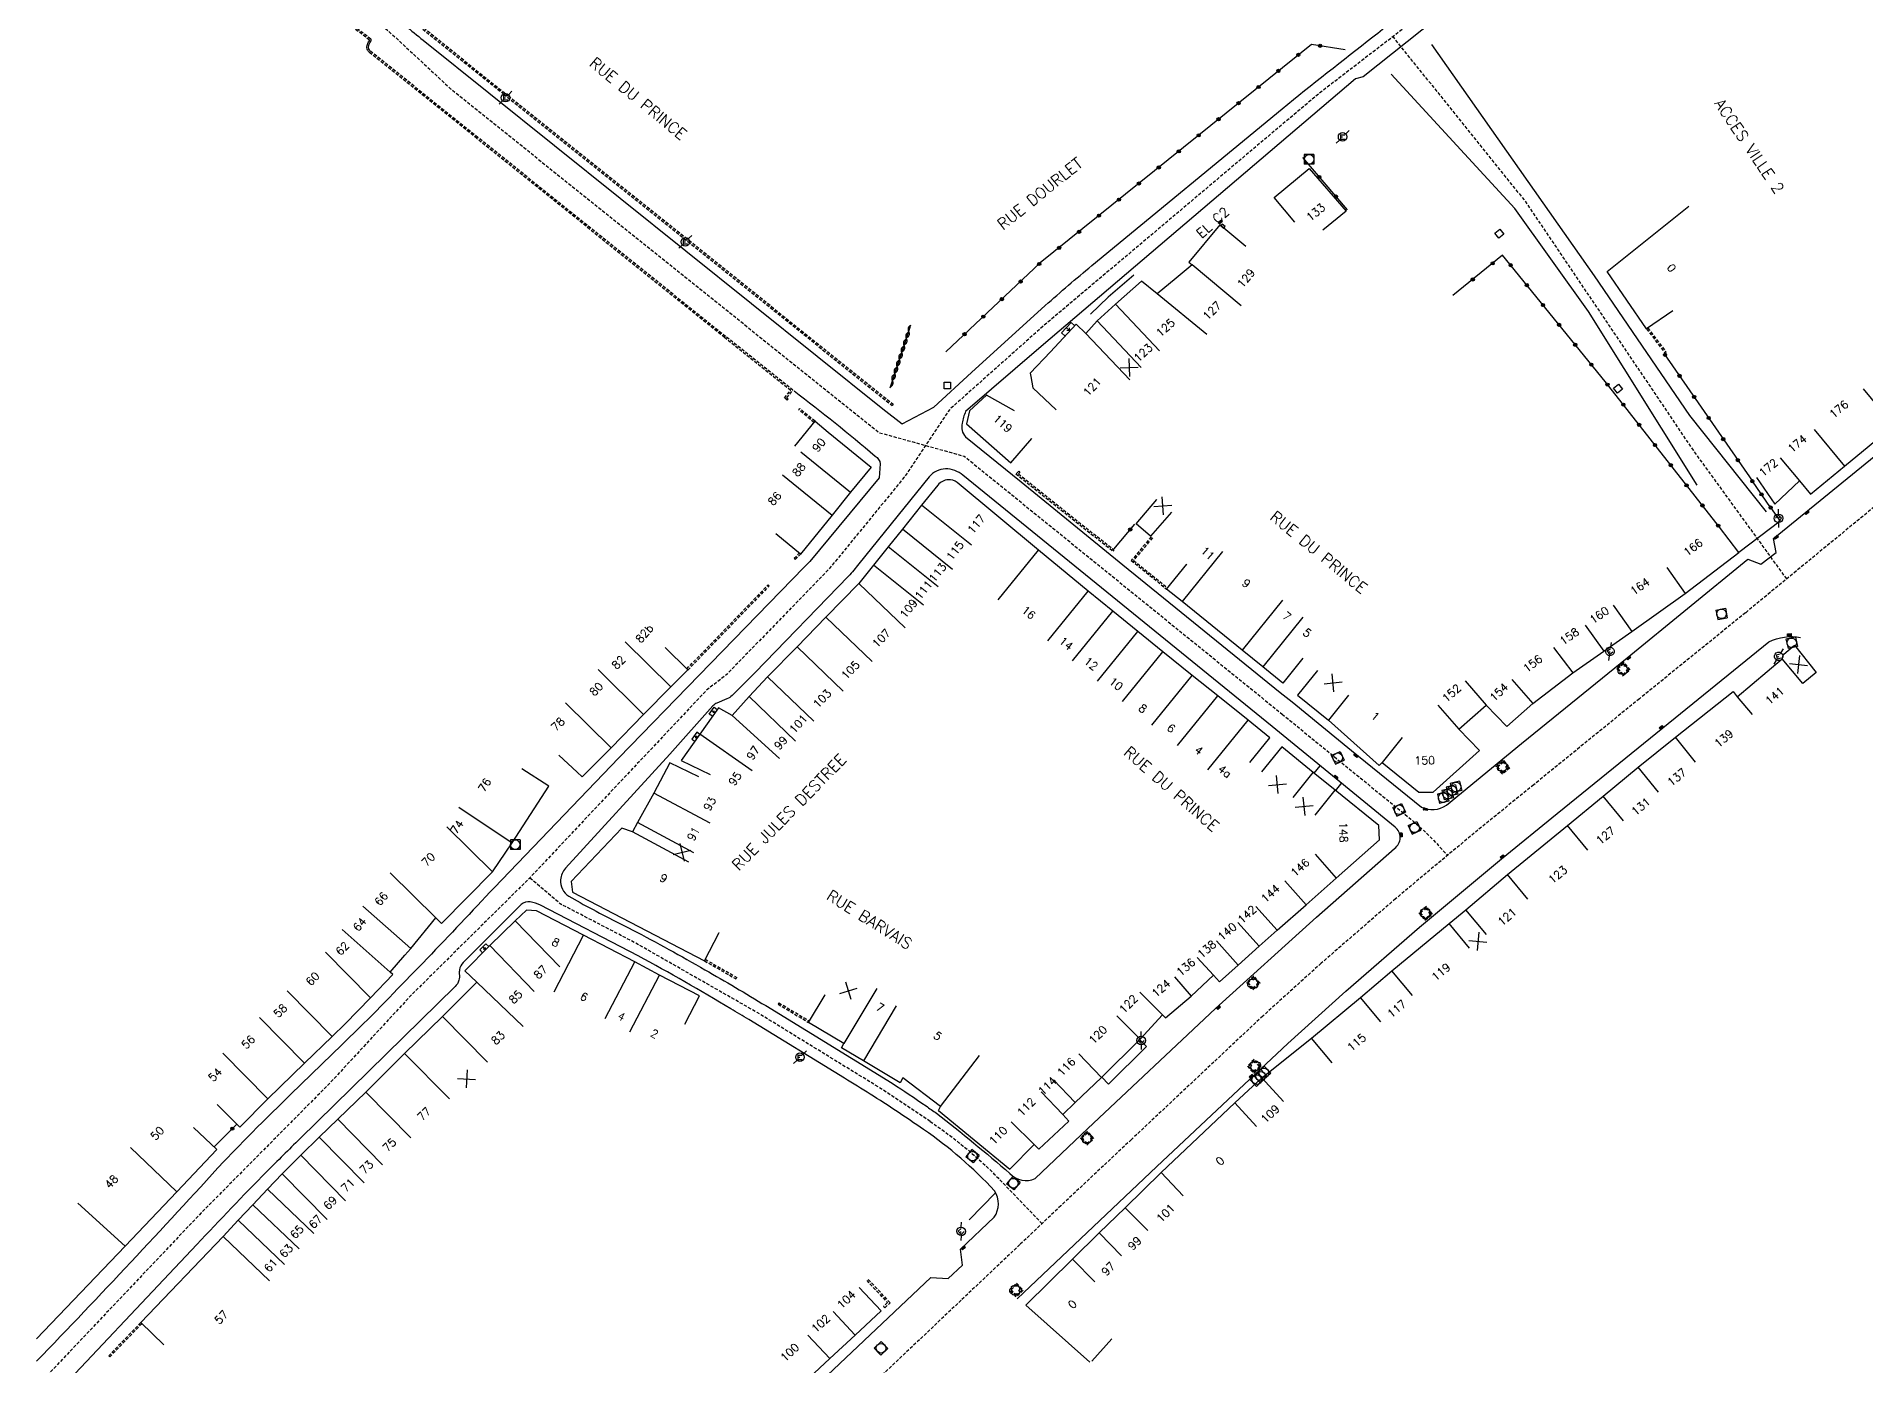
# Model space of a CAD drawing. Header units: millimetres. Extents: x 155999 to 157001, y 123000 to 124001.
# Drawn here: x 156000 to 156285.6, y 123146.2 to 123353.7 of the extents above; entities that cross this region are included whole.
import ezdxf
from ezdxf.enums import TextEntityAlignment as Align

# ---------------------------------------------------------------- set-up
doc = ezdxf.new("R2010")
doc.units = ezdxf.units.MM
doc.linetypes.add('DASHED', pattern=[0.75, 0.5, -0.25])
doc.layers.get('0').update_dxf_attribs({"linetype": 'CONTINUOUS'})
for name, color, linetype in [('W0001', 6, 'DASHED'), ('W0008', 7, 'CONTINUOUS'), ('W0100', 7, 'CONTINUOUS'), ('W0112', 1, 'DASHED'), ('W0300', 7, 'CONTINUOUS'), ('W0310', 3, 'CONTINUOUS'), ('W0322', 7, 'CONTINUOUS'), ('W0334', 7, 'CONTINUOUS'), ('W0400', 7, 'CONTINUOUS'), ('W0420', 7, 'CONTINUOUS'), ('W0471', 7, 'CONTINUOUS'), ('W0984', 7, 'CONTINUOUS'), ('W0989', 7, 'CONTINUOUS'), ('W0991', 7, 'CONTINUOUS'), ('W1102', 7, 'CONTINUOUS')]:
    doc.layers.add(name, color=color, linetype=linetype)
doc.styles.get("Standard").update_dxf_attribs({"font": 'romans.shx', "width": 0.85})

# ---------------------------------------------------------------- blocks, each defined once
blk = doc.blocks.new('t322o')
at = {"color": 0, "linetype": 'Continuous'}
for radius in [0.25, 0.15]:
    blk.add_circle((0, 0), radius, dxfattribs=at)
blk = doc.blocks.new('t310o')
at = {"color": 0, "linetype": 'Continuous'}
for centre, start, end in [((-0.5, 0.38), 216.8699, 323.1304), ((0.5, -0.37), 36.8699, 143.1303)]:
    blk.add_arc(centre, 0.625, start, end, dxfattribs=at)
blk = doc.blocks.new('t991o')
at = {"color": 0, "linetype": 'Continuous'}
for p, q in [((-1, 1), (1, -1)), ((-1, -1), (1, 1))]:
    blk.add_line(p, q, dxfattribs=at)
blk = doc.blocks.new('t112o')
at = {"color": 0, "linetype": 'Continuous'}
for p, q in [((-0.5, 0.5), (0.5, 0.5)), ((-0.5, -0.5), (-0.5, 0.5)), ((0.5, 0.5), (0.5, -0.5)), ((0.5, -0.5), (-0.5, -0.5))]:
    blk.add_line(p, q, dxfattribs=at)
blk = doc.blocks.new('T471')
for p, q in [((-0.333334, 0.333334), (-0.333334, -0.333334)), ((-0.333334, 0.333334), (0.333334, 0.333334)), ((-0.333334, 0), (0, 0)), ((0.500001, 0.500001), (1.000002, 1.000002)), ((-0.500001, -0.500001), (-1.000002, -1.000002)), ((-0.333334, -0.333334), (0.333334, -0.333334))]:
    blk.add_line(p, q)
blk.add_ellipse((0, 0), major_axis=(0.471405, 0.471405), ratio=1, start_param=5.4977871438, end_param=11.780972451)
blk = doc.blocks.new('T420')
for p, q in [((0.75, 0.75), (-0.75, 0.75)), ((-0.75, 0.75), (-0.75, -0.75)), ((0.75, 0.75), (0.75, -0.75)), ((0.75, -0.75), (-0.75, -0.75))]:
    blk.add_line(p, q)
blk.add_ellipse((0, 0), major_axis=(-0.53, 0.53), ratio=1, start_param=3.926991, end_param=10.210176)
blk = doc.blocks.new('T300')
for p, q in [((-0.8, 0.51), (-0.86, 0.34)), ((-0.86, 0.34), (-0.86, 0.17)), ((-0.86, 0.17), (-0.74, 0.06)), ((-0.69, 0.63), (-0.8, 0.51)), ((-0.8, -0.06), (-0.74, 0.06)), ((-0.74, 0.06), (-0.69, 0.11)), ((-0.57, 0.69), (-0.69, 0.63)), ((-0.46, 0.69), (-0.57, 0.69)), ((-0.29, 0.63), (-0.46, 0.69)), ((-0.29, 0.63), (-0.17, 0.74)), ((-0.23, 0.57), (-0.29, 0.63)), ((-0.17, 0.74), (-0.06, 0.8)), ((-0.06, 0.8), (0.06, 0.8)), ((0.06, 0.8), (0.23, 0.74)), ((0.23, 0.74), (0.34, 0.63)), ((0.34, 0.63), (0.4, 0.51)), ((0.46, 0.46), (0.34, 0.46)), ((0.4, 0.51), (0.4, 0.46)), ((0.57, 0.4), (0.46, 0.46)), ((0.57, 0.4), (0.69, 0.29)), ((0.69, 0.29), (0.74, 0.17)), ((0.74, 0.06), (0.69, -0.17)), ((0.74, 0.17), (0.74, 0.06)), ((-0.8, -0.17), (-0.8, -0.06)), ((-0.8, -0.23), (-0.8, -0.17)), ((-0.74, -0.34), (-0.8, -0.23)), ((-0.69, -0.4), (-0.74, -0.34)), ((-0.51, -0.46), (-0.69, -0.4)), ((-0.4, -0.46), (-0.51, -0.46)), ((-0.4, -0.46), (-0.34, -0.46)), ((-0.34, -0.46), (-0.34, -0.4)), ((-0.34, -0.51), (-0.34, -0.46)), ((-0.29, -0.63), (-0.34, -0.51)), ((-0.17, -0.74), (-0.29, -0.63)), ((-0.06, -0.8), (-0.17, -0.74)), ((0.06, -0.8), (-0.06, -0.8)), ((0.17, -0.74), (0.06, -0.8)), ((0.23, -0.69), (0.17, -0.74)), ((0.29, -0.46), (0.23, -0.46)), ((0.29, -0.63), (0.23, -0.69)), ((0.46, -0.4), (0.29, -0.46)), ((0.34, -0.51), (0.29, -0.63)), ((0.34, -0.51), (0.34, -0.46)), ((0.57, -0.34), (0.46, -0.4)), ((0.63, -0.29), (0.57, -0.34)), ((0.69, -0.17), (0.63, -0.29))]:
    blk.add_line(p, q)
blk = doc.blocks.new('T400')
for p, q in [((-0.15, 0.3), (0.15, 0.3)), ((-0.15, -0.25), (-0.15, 0.3)), ((-0.15, 0.15), (0.15, 0.15)), ((-0.15, 0), (0.15, 0)), ((0.15, 0.3), (0.15, -0.25)), ((-0.15, -0.15), (0.15, -0.15)), ((-0.15, -0.25), (-0.15, -0.3)), ((-0.15, -0.3), (0.15, -0.3)), ((0.15, -0.3), (0.15, -0.25))]:
    blk.add_line(p, q)

msp = doc.modelspace()

# ---------------------------------------------------------------- linework, layer by layer
at = {"layer": 'W0001', "flags": 128}
for points in [[(156477.27, 123550.54), (156463.49, 123540), (156454.28, 123523.16), (156427.01, 123504.23), (156423.01, 123499.83), (156409.83, 123489.86), (156365.43, 123460.05), (156354.18, 123452.4), (156267.29, 123393.03), (156263.27, 123390.85), (156217.65, 123358.19), (156200.23, 123344.79), (156157.22, 123308.52), (156142.61, 123295.51), (156135.51, 123284.91), (156123.78, 123270.61), (156107.84, 123254.18), (156104.57, 123251.61), (156077.02, 123222.35), (156058.5, 123204.04), (156045.76, 123190.27), (156025.71, 123170.05), (156000, 123142.92)], [(156000, 123424.24), (156027.09, 123393.95), (156044.76, 123369.72), (156050.55, 123358.5), (156056.1, 123353.55), (156064.66, 123345.58), (156131.56, 123291.9), (156144.87, 123288.21), (156194.53, 123247.93), (156194.53, 123247.93)], [(156273.33, 123269.04), (156258.75, 123289.14), (156232.52, 123328.02), (156214.69, 123350.17), (156211.84, 123353.72)], [(156139.54, 123184.34), (156131.9, 123189.43), (156112.55, 123201.33), (156093.49, 123212.21), (156081.79, 123218.3), (156077.02, 123222.35), (156077.02, 123222.35)]]:
    msp.add_lwpolyline(points, dxfattribs=at)
at = {"layer": 'W0001'}
msp.add_lwpolyline([(156291.05, 123283.62), (156266.88, 123263.74), (156250.31, 123250.32), (156233.81, 123236.89), (156225.1, 123229.83), (156212.22, 123219.09), (156200.62, 123209.03), (156191.5, 123200.78), (156170.99, 123181.51), (156159.97, 123171.16), (156153.58, 123165.11), (156144.41, 123156.42)], dxfattribs=at)
at = {"layer": 'W0001', "flags": 128}
for points in [[(156194.53, 123247.93), (156203.6, 123240.52), (156214.22, 123231.86, -0.046284), (156220.33, 123225.85, -1.960342)], [(156139.54, 123184.34, -0.053688), (156150.81, 123174.84), (156157.02, 123168.37)], [(156144.41, 123156.42), (156141.8, 123153.95), (156127.52, 123140.45), (156110.62, 123124.54), (156090.73, 123105.79), (156066.95, 123083.3), (156050.37, 123067.66), (156036.38, 123054.48), (156020.17, 123039.21), (156007.03, 123026.87, -0.038866), (156000, 123021.59)]]:
    msp.add_lwpolyline(points, format="xyb", dxfattribs=at)
at = {"layer": 'W0008', "flags": 128}
for points in [[(156385.53, 123405.35), (156361.07, 123448.2, 0.1765), (156358.82, 123450.47, 0.221), (156355.85, 123449.92), (156268.77, 123390.17), (156265.86, 123388.14), (156263.57, 123387.7), (156220.55, 123357.97, 0.0166), (156218.64, 123356.54), (156207.16, 123347.43), (156205.96, 123347.11), (156156.9, 123305.31), (156145.09, 123295.17, 0.0598), (156144.55, 123293.35, 0.2515), (156145.08, 123291.2), (156153.78, 123284.19), (156169.66, 123271.24), (156194.2, 123251.3), (156196.1, 123249.84), (156196.1, 123249.84)], [(156054.86, 123357.83, 0.0226), (156060.39, 123353.17), (156132.17, 123295.58), (156135.16, 123293.24), (156140.12, 123295.84), (156145.99, 123301.29), (156157.54, 123311.73, -0.0114), (156164.81, 123317.96), (156194.51, 123342.46, -0.0051), (156208.71, 123353.68, -0.0058), (156214.75, 123358.41)], [(156118.31, 123298.4, -0.0153), (156130.96, 123288.22, -0.2313), (156131.77, 123286.99), (156131.61, 123284.84), (156120.77, 123271.74), (156119.83, 123270.84), (156103.5, 123253.99), (156090.93, 123241.1), (156071.45, 123220.82, -0.0081), (156050.39, 123198.92), (156045.75, 123194.39, 0.006), (156032.88, 123181.82), (156029.23, 123178.09, -0.007824), (156000, 123146.88)], [(156192.97, 123246.02), (156144.67, 123285.22, 0.1767), (156141.96, 123286.23, 0.2112), (156139.4, 123284.98), (156128.41, 123271.37, -0.0224), (156126.79, 123269.47), (156112.18, 123254.37), (156108.63, 123250.82, -0.0927), (156107.82, 123250.32), (156106.26, 123249.64, 0.1068), (156105.63, 123249.22), (156098.88, 123241.66), (156082.59, 123223.87, 0.175), (156081.84, 123222.07, 0.2686), (156083.11, 123219.49), (156084.88, 123218.5, 0.0085), (156093.04, 123214.25, -0.0108), (156104.38, 123208.01, -0.0078), (156113.88, 123202.41), (156133.61, 123190.28, -0.0135), (156138.91, 123186.74, 0.0005), (156140.55, 123185.61), (156140.55, 123185.61)], [(156138.52, 123183.07, 0.0089), (156130.2, 123188.59, 0.0029), (156126.16, 123191.07), (156111.22, 123200.24, 0.0056), (156108.42, 123201.9, 0.0122), (156093.95, 123210.17), (156078.7, 123218.09, 0.1037), (156077.1, 123218.6, 0.2108), (156075.66, 123218.19), (156066.62, 123209.16, 0.1564), (156066.05, 123208.01, 0.0391), (156066.02, 123207.37, -0.0771), (156065.97, 123206.37, -0.1314), (156065.35, 123205.38), (156041.13, 123181.62, 0.0035), (156035.92, 123176.47, 0.0063), (156025.03, 123165.11), (156000, 123138.57, -0.0323)]]:
    msp.add_lwpolyline(points, format="xyb", dxfattribs=at)
at = {"layer": 'W0008'}
for points in [[(156196.1, 123249.84), (156205.36, 123242.27), (156216.29, 123233.41, 0.266687), (156220.19, 123233.69), (156231.91, 123243.34), (156248.39, 123256.71), (156267.27, 123272.14), (156269.29, 123271.32), (156271.7, 123273.19), (156271.26, 123275.35), (156289.24, 123289.96), (156304.18, 123302.1), (156331.03, 123323.86), (156361.06, 123348.19, -0.019963), (156382.96, 123364.71, -0.020929), (156400.4, 123375.26, 0.27353), (156400.45, 123378.84), (156390.86, 123395.93), (156385.53, 123405.35)], [(156153.13, 123156.61), (156174.97, 123177.29), (156195.43, 123196.51), (156204.46, 123204.69), (156215.98, 123214.67), (156228.78, 123225.35), (156237.46, 123232.39), (156253.97, 123245.81), (156270.53, 123259.23, -0.16268), (156275.5, 123259.9)], [(156140.55, 123185.61, -0.012432), (156152.02, 123176.2, 0.335427), (156155.94, 123175.42), (156164.19, 123183.2), (156184.13, 123201.95), (156199.88, 123216.2), (156212.08, 123226.97, 0.503854), (156212.16, 123230.3), (156201.83, 123238.77), (156192.97, 123246.02)], [(156000, 123028.19, 0.019614), (156002.91, 123031.02), (156016.16, 123043.47), (156032.36, 123058.74), (156046.36, 123071.92), (156062.93, 123087.56), (156086.71, 123110.04), (156106.61, 123128.8), (156123.5, 123144.71), (156139.64, 123159.95), (156142.36, 123159.78), (156144.62, 123161.87), (156144.31, 123164.38), (156149.55, 123169.36, 0.30982), (156149.61, 123173.49, 0.055335), (156138.52, 123183.07)]]:
    msp.add_lwpolyline(points, format="xyb", dxfattribs=at)
at = {"layer": 'W0008', "flags": 128}
for points in [[(156217.83, 123352.5), (156243.28, 123316.36), (156258.15, 123294.57), (156270.11, 123279.53), (156270.11, 123279.53)], [(156259.34, 123283.7), (156242.37, 123310.78), (156230.85, 123326.87), (156211.56, 123347.85), (156211.56, 123347.85)], [(156171.38, 123316.46), (156167.36, 123313.05), (156164.61, 123310.4), (156164.61, 123310.4)]]:
    msp.add_lwpolyline(points, dxfattribs=at)
at = {"layer": 'W0100'}
for p, q in [((156160.85, 123308.27), (156161.39, 123307.76)), ((156161.39, 123307.76), (156160.9, 123307.81)), ((156161.39, 123307.76), (156161.32, 123308.25)), ((156105.44, 123248.47), (156105.93, 123248.13)), ((156105.93, 123248.13), (156105.59, 123248.16)), ((156105.93, 123248.13), (156105.79, 123248.44)), ((156102.72, 123244.57), (156103.19, 123244.24)), ((156103.19, 123244.24), (156102.87, 123244.23)), ((156103.19, 123244.24), (156103.09, 123244.55)), ((156069.69, 123211.58), (156070.14, 123211.14)), ((156070.14, 123211.14), (156069.77, 123211.22)), ((156070.14, 123211.14), (156070.05, 123211.5))]:
    msp.add_line(p, q, dxfattribs=at)
at = {"layer": 'W0100', "flags": 128}
for points in [[(156196.49, 123324.77), (156193.3, 123328.62), (156198.74, 123333.12), (156204.53, 123326.45), (156200.87, 123323.49), (156200.87, 123323.49)], [(156255.56, 123310.9), (156251.44, 123308.07), (156245.26, 123317.03), (156250.23, 123320.99), (156258.04, 123327.23), (156258.04, 123327.23)], [(156188.85, 123320.92), (156184.77, 123324.35), (156179.93, 123318.52), (156180.46, 123318.08), (156177.95, 123316), (156175.02, 123313.54), (156172.56, 123315.55), (156168.52, 123311.95), (156165.66, 123309.33), (156163.88, 123307.37), (156162.38, 123308.82), (156158.35, 123304.52), (156155.18, 123301.17), (156155.27, 123300.67), (156155.6, 123298.9), (156159.23, 123295.46), (156159.23, 123295.46)], [(156185.22, 123324.9), (156185.05, 123325.07), (156184.55, 123324.7), (156184.72, 123324.53), (156185.22, 123324.9), (156185.22, 123324.9)], [(156185.63, 123324.06), (156185.17, 123324.44), (156184.97, 123324.19), (156185.42, 123323.82), (156185.63, 123324.06), (156185.63, 123324.06)], [(156160.64, 123306.96), (156160.09, 123307.48), (156161.6, 123309.07), (156162.14, 123308.56), (156162.14, 123308.56)], [(156152.71, 123295.28), (156148.36, 123297.74), (156145.71, 123295.3), (156145.22, 123293.28), (156152.14, 123287.19), (156155.44, 123290.94), (156155.44, 123290.94)], [(156118.41, 123289.79), (156121.57, 123293.66), (156123.63, 123291.94), (156130.34, 123286.49), (156127.13, 123282.59), (156124.26, 123279), (156119.32, 123272.89), (156115.45, 123276.06), (156115.45, 123276.06)], [(156177.25, 123279.47), (156173.98, 123275.69), (156171.71, 123277.65), (156174.98, 123281.43), (156174.98, 123281.43)], [(156197.78, 123256.64), (156194.63, 123252.75), (156191.49, 123255.31), (156188.27, 123257.94), (156178.9, 123265.53), (156176.48, 123267.46), (156179.62, 123271.34), (156179.62, 123271.34)], [(156081.58, 123241.53), (156084.45, 123238.84), (156085.22, 123238.11), (156089.72, 123242.66), (156094.81, 123247.89), (156099.04, 123252.17), (156101.71, 123254.82), (156098.16, 123258.33), (156098.16, 123258.33)], [(156105.55, 123247.59), (156105.05, 123247.94), (156105.83, 123249), (156106.3, 123248.67), (156106.3, 123248.67)], [(156103.57, 123244.77), (156103.09, 123245.11), (156102.35, 123244.04), (156102.82, 123243.7), (156102.82, 123243.7)], [(156028.19, 123186.96), (156031.74, 123183.45), (156036.1, 123187.85), (156041.83, 123193.42), (156046.15, 123197.6), (156048.17, 123199.56), (156052.14, 123203.62), (156055.65, 123207.28), (156055.23, 123207.65), (156057.53, 123210.28), (156058.45, 123211.33), (156062.36, 123216.11), (156063.26, 123215.22), (156071.21, 123223.3), (156074.26, 123227.82), (156079.98, 123236.68), (156075.78, 123239.39), (156075.78, 123239.39)], [(156103.41, 123238.13), (156098.91, 123240.31), (156096.39, 123235.61), (156093.87, 123231.02), (156093.08, 123229.57), (156091.4, 123230.11), (156083.47, 123221.78), (156083.7, 123220.11), (156104.29, 123209.39), (156106.6, 123213.82), (156106.6, 123213.82)], [(156101.22, 123199.53), (156103.53, 123203.96), (156097.28, 123207.19), (156093.42, 123209.26), (156085.44, 123213.4), (156078.1, 123217.21), (156076.5, 123217.33), (156074.75, 123215.67), (156070.78, 123211.79), (156066.89, 123207.82), (156068.74, 123206.06), (156063.39, 123200.72), (156057.46, 123194.96), (156051.41, 123188.89), (156047.03, 123184.69), (156044.15, 123181.87), (156041.25, 123179.05), (156038.37, 123176.13), (156036.07, 123173.74), (156033.78, 123171.33), (156031.5, 123168.91), (156029.14, 123166.35), (156016.26, 123152.92), (156019.88, 123149.47), (156019.88, 123149.47)], [(156069.66, 123210.65), (156069.2, 123211.1), (156070.18, 123212.07), (156070.62, 123211.63), (156070.62, 123211.63)], [(156140.87, 123186.01), (156141.17, 123186.65), (156135.31, 123191.12), (156134.86, 123190.37), (156129.14, 123193.8), (156125.72, 123195.82), (156126.08, 123196.51), (156120.58, 123199.78), (156123.14, 123204.08), (156123.14, 123204.08)], [(156024.53, 123183.38), (156028.16, 123179.94), (156021.89, 123173.34), (156013.82, 123164.83), (156000, 123150.39)]]:
    msp.add_lwpolyline(points, dxfattribs=at)
at = {"layer": 'W0100'}
for points in [[(156268.59, 123284.88), (156271.47, 123280.73), (156275.3, 123284.33), (156277.06, 123282.26), (156282.35, 123286.63), (156290.06, 123293.01), (156285.33, 123298.73)], [(156200.07, 123254.76), (156196.93, 123250.87), (156201.74, 123246.99), (156209.7, 123239.92), (156210.13, 123240.39), (156215.89, 123235.72), (156218.13, 123235.76), (156225.35, 123242.24), (156222.14, 123245.56), (156226.41, 123249.34), (156229.62, 123246.01), (156233.68, 123249.57), (156239.94, 123254.35), (156244.74, 123257.76), (156249.12, 123260.85), (156257.46, 123266.74), (156265.86, 123273.14), (156262.82, 123277.12)], [(156140.87, 123186.01), (156151.99, 123176.85), (156155.79, 123180.74), (156156.54, 123180.01), (156161.23, 123184.37), (156160.25, 123185.39), (156162.21, 123187.27), (156166.32, 123191.2), (156172.33, 123197.18), (156175.84, 123200.95), (156176.33, 123200.48), (156180.32, 123203.91), (156183.82, 123207.16), (156184.76, 123206.13), (156187.66, 123208.73), (156190.94, 123211.67), (156193.75, 123214.17), (156198.27, 123218.16), (156202.98, 123222.32), (156209.71, 123228.28), (156209.65, 123230.54), (156202.81, 123236.04), (156199.38, 123238.8), (156194.47, 123242.81), (156191.31, 123238.93)], [(156194.74, 123187.46), (156191.34, 123191.13), (156187.13, 123187.22), (156175.65, 123176.35), (156170.03, 123170.85), (156165.97, 123166.91), (156161.79, 123162.83), (156154.5, 123155.63), (156164.47, 123146.75)], [(156128.46, 123158.4), (156131.88, 123154.75), (156127.83, 123150.97), (156123.87, 123147.29), (156118.22, 123141.98)], [(156164.8, 123146.89), (156167.91, 123150.39)]]:
    msp.add_lwpolyline(points, dxfattribs=at)
at = {"layer": 'W0100', "flags": 128}
msp.add_lwpolyline([(156189.47, 123240.36), (156192.62, 123244.24), (156189.21, 123246.99), (156184.5, 123250.79), (156180.48, 123253.98), (156175.88, 123257.67), (156171.99, 123260.83), (156168.09, 123263.99), (156164.24, 123267.12), (156156.47, 123273.54), (156143.75, 123284.09, 0.1864), (156142.37, 123284.52, 0.2046), (156140.76, 123283.7), (156138.19, 123280.56), (156135.25, 123276.79), (156133.02, 123274.06), (156130.73, 123271.2), (156128.42, 123268.33), (156123.28, 123263.06), (156118.76, 123258.43), (156114.17, 123253.74), (156111.31, 123250.66), (156108.61, 123247.7), (156106.48, 123248.93), (156103.59, 123244.8), (156100.69, 123240.68), (156105.19, 123238.5), (156105.19, 123238.5)], format="xyb", dxfattribs=at)
at = {"layer": 'W0100'}
msp.add_lwpolyline([(156202.34, 123193.5), (156199.13, 123197.34), (156206.75, 123203.69), (156211.68, 123207.84), (156220.6, 123215.23), (156223.19, 123217.35), (156229.7, 123222.9), (156239.08, 123230.56), (156244.65, 123235.13), (156250.15, 123239.65), (156255.96, 123244.32), (156264.97, 123251.46), (156265.6, 123250.64), (156272.62, 123256.54, -0.099359), (156272.87, 123257.31), (156274.53, 123258.69), (156277.91, 123254.45), (156275.83, 123252.71)], format="xyb", dxfattribs=at)
at = {"layer": 'W0112'}
for p, q in [((156051.99, 123353.16), (156047.61, 123356.56)), ((156052.2, 123353.31), (156047.76, 123356.76)), ((156059.14, 123355.82), (156072.94, 123344.74)), ((156059.3, 123356.02), (156073.09, 123344.93)), ((156051.63, 123352.34), (156051.73, 123352.62)), ((156051.73, 123352.62), (156051.85, 123352.88)), ((156051.85, 123352.88), (156051.98, 123353.1)), ((156051.95, 123352.52), (156052.07, 123352.76)), ((156051.98, 123353.1), (156051.99, 123353.14)), ((156051.99, 123353.14), (156051.99, 123353.16)), ((156052.07, 123352.76), (156052.21, 123353)), ((156052.24, 123353.26), (156052.2, 123353.31)), ((156052.21, 123353), (156052.23, 123353.08)), ((156052.23, 123353.08), (156052.25, 123353.14)), ((156052.25, 123353.21), (156052.24, 123353.26)), ((156052.25, 123353.14), (156052.25, 123353.21)), ((156051.59, 123352.05), (156051.63, 123352.34)), ((156051.64, 123351.74), (156051.59, 123352.05)), ((156051.69, 123351.61), (156051.64, 123351.74)), ((156051.76, 123351.49), (156051.69, 123351.61)), ((156051.84, 123351.38), (156051.76, 123351.49)), ((156051.84, 123352.05), (156051.87, 123352.28)), ((156051.87, 123351.82), (156051.84, 123352.05)), ((156051.94, 123351.28), (156051.84, 123351.38)), ((156051.87, 123352.28), (156051.95, 123352.52)), ((156051.91, 123351.72), (156051.87, 123351.82)), ((156051.97, 123351.63), (156051.91, 123351.72)), ((156052.04, 123351.19), (156051.94, 123351.28)), ((156052.04, 123351.54), (156051.97, 123351.63)), ((156052.11, 123351.46), (156052.04, 123351.54)), ((156068.77, 123337.79), (156052.04, 123351.19)), ((156052.19, 123351.39), (156052.11, 123351.46)), ((156068.92, 123337.98), (156052.19, 123351.39)), ((156072.94, 123344.74), (156101.72, 123321.75)), ((156073.09, 123344.93), (156101.88, 123321.94)), ((156107.44, 123306.71), (156068.77, 123337.79)), ((156107.6, 123306.9), (156068.92, 123337.98)), ((156101.72, 123321.75), (156133.63, 123296.1)), ((156101.88, 123321.94), (156133.78, 123296.3)), ((156251.44, 123308.07), (156254.31, 123304.3)), ((156251.65, 123308.21), (156254.5, 123304.45)), ((156117.77, 123298.46), (156107.44, 123306.71)), ((156118.13, 123298.5), (156107.6, 123306.9)), ((156254.31, 123304.3), (156254.5, 123304.45)), ((156116.79, 123297.3), (156117.77, 123298.46)), ((156117.15, 123297.33), (156118.13, 123298.5)), ((156117.24, 123296.94), (156116.79, 123297.3)), ((156117.4, 123297.13), (156117.15, 123297.33)), ((156117.24, 123296.94), (156117.4, 123297.13)), ((156119.04, 123295.44), (156119.2, 123295.63)), ((156121.57, 123293.66), (156119.2, 123295.63)), ((156133.78, 123296.3), (156133.63, 123296.1)), ((156121.42, 123293.47), (156119.04, 123295.44)), ((156153.4, 123285.84), (156152.94, 123285.46)), ((156152.94, 123285.46), (156168.08, 123273.38)), ((156153.56, 123285.64), (156153.34, 123285.46)), ((156153.34, 123285.46), (156168.23, 123273.58)), ((156153.4, 123285.84), (156153.56, 123285.64)), ((156174.07, 123275.61), (156170.97, 123271.91)), ((156118.3, 123272.27), (156119.12, 123273.05)), ((156118.47, 123272.09), (156119.32, 123272.89)), ((156168.23, 123273.58), (156168.08, 123273.38)), ((156174.26, 123275.45), (156171.33, 123271.94)), ((156118.3, 123272.27), (156118.47, 123272.09)), ((156170.97, 123271.91), (156176.48, 123267.46)), ((156171.33, 123271.94), (156176.63, 123267.65)), ((156101.54, 123254.99), (156114.26, 123268.11)), ((156101.71, 123254.81), (156114.43, 123267.94)), ((156114.43, 123267.94), (156114.26, 123268.11)), ((156176.48, 123267.46), (156176.48, 123267.46)), ((156101.71, 123254.82), (156101.71, 123254.81)), ((156104.31, 123209.41), (156109.21, 123206.6)), ((156104.42, 123209.64), (156109.34, 123206.82)), ((156109.21, 123206.6), (156109.34, 123206.82)), ((156115.93, 123202.86), (156115.8, 123202.64)), ((156115.8, 123202.64), (156120.58, 123199.78)), ((156115.93, 123202.86), (156120.71, 123199.99)), ((156120.58, 123199.78), (156120.58, 123199.78)), ((156016.26, 123152.92), (156011.26, 123147.73)), ((156016.44, 123152.75), (156011.44, 123147.56)), ((156011.44, 123147.56), (156011.26, 123147.73))]:
    msp.add_line(p, q, dxfattribs=at)
for points in [[(156248.86, 123254.82), (156247.91, 123255.99), (156246.74, 123255.06), (156247.69, 123253.89)], [(156248.65, 123254.85), (156247.89, 123255.78), (156246.95, 123255.04), (156247.71, 123254.1)], [(156229.09, 123240.69), (156230.07, 123239.52), (156228.92, 123238.55), (156227.93, 123239.73)], [(156229.07, 123240.48), (156229.86, 123239.54), (156228.93, 123238.77), (156228.14, 123239.71)], [(156216.82, 123215.76), (156217.99, 123216.7), (156217.05, 123217.87), (156215.88, 123216.92)], [(156216.84, 123215.97), (156217.78, 123216.73), (156217.02, 123217.66), (156216.09, 123216.9)], [(156188.96, 123206.01), (156189.95, 123204.91), (156191.08, 123205.93), (156190.09, 123207.03)], [(156189.17, 123206), (156189.96, 123205.12), (156190.87, 123205.94), (156190.08, 123206.82)], [(156191.2, 123192.91), (156190.17, 123194.02), (156189.09, 123192.94), (156190.11, 123191.83)], [(156190.99, 123192.91), (156190.17, 123193.8), (156189.29, 123192.93), (156190.12, 123192.04)], [(156165.12, 123181.65), (156164.14, 123182.76), (156163.02, 123181.74), (156164, 123180.64)], [(156164.91, 123181.66), (156164.13, 123182.54), (156163.23, 123181.73), (156164.02, 123180.85)], [(156152.99, 123156.94), (156151.97, 123158.04), (156153.06, 123159.08), (156154.08, 123157.97)], [(156153, 123157.15), (156152.18, 123158.04), (156153.06, 123158.86), (156153.87, 123157.98)]]:
    msp.add_lwpolyline(points, close=True, dxfattribs=at)
msp.add_lwpolyline([(156129.64, 123159.51), (156132.89, 123156.03), (156132.28, 123155.45), (156132.49, 123155.23), (156133.31, 123156.02), (156129.86, 123159.71)], dxfattribs=at)
at = {"layer": 'W0310'}
msp.add_line((156133.3, 123298.89), (156136.49, 123308.48), dxfattribs=at)
at = {"layer": 'W0322'}
for p, q in [((156204.72, 123326.68), (156197.73, 123334.82)), ((156254.19, 123304.2), (156267.96, 123284.29)), ((156168.26, 123273.67), (156171.5, 123277.61)), ((156027.74, 123180.37), (156031.26, 123183.88))]:
    msp.add_line(p, q, dxfattribs=at)
at = {"layer": 'W0322', "flags": 128}
for points in [[(156204.39, 123351.65), (156199.09, 123352.51), (156156.76, 123318.37), (156142.02, 123304.51), (156142.02, 123304.51)], [(156262.82, 123277.12), (156244.96, 123299.86), (156228.96, 123319.58), (156221.2, 123313.28), (156221.2, 123313.28)]]:
    msp.add_lwpolyline(points, dxfattribs=at)
at = {"layer": 'W0322'}
msp.add_lwpolyline([(156270.81, 123280.18), (156267.96, 123284.29)], dxfattribs=at)
at = {"layer": 'W0334', "flags": 128}
for points in [[(156270.81, 123280.18), (156272.29, 123278.05), (156265.86, 123273.14)], [(156191.34, 123191.13), (156199.13, 123197.34)]]:
    msp.add_lwpolyline(points, dxfattribs=at)
at = {"layer": 'W0334'}
for points in [[(156199.52, 123238.69), (156200.48, 123239.87)], [(156203.77, 123237.18), (156202.84, 123236.02)], [(156166.34, 123191.22), (156167.41, 123190.13), (156173.35, 123196.03), (156172.27, 123197.12)], [(156145.63, 123168.95), (156149.78, 123173.2)]]:
    msp.add_lwpolyline(points, dxfattribs=at)
at = {"layer": 'W1102'}
for p, q in [((156188.15, 123311.68), (156180.46, 123318.08)), ((156182.75, 123307.2), (156175.02, 123313.54)), ((156175.38, 123304.67), (156168.52, 123311.95)), ((156170.74, 123300.1), (156163.88, 123307.37)), ((156172.52, 123302.05), (156165.66, 123309.33)), ((156277.62, 123292.35), (156282.35, 123286.63)), ((156119.34, 123288.86), (156127.13, 123282.59)), ((156272.31, 123287.96), (156275.3, 123284.33)), ((156116.47, 123285.27), (156124.26, 123279)), ((156145.99, 123274.3), (156138.19, 123280.56)), ((156143.05, 123270.53), (156135.25, 123276.79)), ((156140.82, 123267.81), (156133.02, 123274.06)), ((156150.17, 123265.77), (156156.47, 123273.54)), ((156185.19, 123273.3), (156178.9, 123265.53)), ((156138.54, 123264.94), (156130.73, 123271.2)), ((156254.58, 123270.83), (156257.46, 123266.74)), ((156135.63, 123261.4), (156128.42, 123268.33)), ((156157.94, 123259.35), (156164.24, 123267.12)), ((156194.56, 123265.71), (156188.27, 123257.94)), ((156246.23, 123264.93), (156249.12, 123260.85)), ((156130.49, 123256.14), (156123.28, 123263.06)), ((156161.79, 123256.23), (156168.09, 123263.99)), ((156197.78, 123263.08), (156191.49, 123255.31)), ((156241.85, 123261.83), (156244.74, 123257.76)), ((156091.93, 123259.19), (156099.04, 123252.17)), ((156125.97, 123251.5), (156118.76, 123258.43)), ((156165.69, 123253.06), (156171.99, 123260.83)), ((156169.59, 123249.9), (156175.88, 123257.67)), ((156236.9, 123258.32), (156239.94, 123254.35)), ((156087.7, 123254.92), (156094.81, 123247.89)), ((156121.38, 123246.81), (156114.17, 123253.74)), ((156174.18, 123246.21), (156180.48, 123253.98)), ((156223.12, 123253.1), (156226.41, 123249.34)), ((156230.39, 123253.32), (156233.68, 123249.57)), ((156118.53, 123243.73), (156111.31, 123250.66)), ((156178.2, 123243.02), (156184.5, 123250.79)), ((156204.87, 123250.88), (156201.74, 123246.99)), ((156082.6, 123249.68), (156089.72, 123242.66)), ((156116.05, 123241.02), (156108.61, 123247.7)), ((156182.92, 123239.22), (156189.21, 123246.99)), ((156218.85, 123249.32), (156222.14, 123245.56)), ((156111.78, 123239.06), (156103.59, 123244.8)), ((156213.27, 123244.29), (156210.13, 123240.39)), ((156259.06, 123240.4), (156255.96, 123244.32)), ((156196.24, 123234.91), (156199.38, 123238.8)), ((156253.29, 123235.75), (156250.15, 123239.65)), ((156105.19, 123230.88), (156096.39, 123235.61)), ((156199.68, 123232.15), (156202.81, 123236.04)), ((156065.96, 123233.41), (156074.26, 123227.82)), ((156247.82, 123231.27), (156244.65, 123235.13)), ((156064.09, 123230.31), (156071.21, 123223.3)), ((156102.66, 123226.25), (156093.87, 123231.02)), ((156242.25, 123226.7), (156239.08, 123230.56)), ((156101.87, 123224.8), (156093.08, 123229.57)), ((156199.67, 123226.07), (156202.98, 123222.32)), ((156055.23, 123223.13), (156062.36, 123216.11)), ((156194.96, 123221.91), (156198.27, 123218.16)), ((156232.87, 123219.03), (156229.7, 123222.9)), ((156050.94, 123217.93), (156058.45, 123211.33)), ((156081.71, 123208.48), (156074.75, 123215.67)), ((156190.43, 123217.91), (156193.75, 123214.17)), ((156226.44, 123213.54), (156223.19, 123217.35)), ((156047.74, 123214.28), (156055.23, 123207.65)), ((156080.82, 123204.54), (156085.44, 123213.4)), ((156187.6, 123215.4), (156190.94, 123211.67)), ((156223.76, 123211.36), (156220.6, 123215.23)), ((156045.13, 123210.75), (156052.14, 123203.62)), ((156077.73, 123204.61), (156070.78, 123211.79)), ((156181.24, 123209.93), (156183.82, 123207.16)), ((156184.25, 123212.52), (156187.66, 123208.73)), ((156088.79, 123200.4), (156093.42, 123209.26)), ((156092.66, 123198.33), (156097.28, 123207.19)), ((156214.87, 123203.99), (156211.68, 123207.84)), ((156039.15, 123204.73), (156046.15, 123197.6)), ((156075.98, 123199.17), (156068.74, 123206.06)), ((156131.2, 123205.1), (156126.08, 123196.51)), ((156172.31, 123204.5), (156175.84, 123200.95)), ((156177.73, 123206.93), (156180.32, 123203.91)), ((156134.26, 123202.39), (156129.14, 123193.8)), ((156209.96, 123199.86), (156206.75, 123203.69)), ((156034.83, 123200.55), (156041.83, 123193.42)), ((156070.41, 123193.6), (156063.39, 123200.72)), ((156168.69, 123200.84), (156172.33, 123197.18)), ((156029.1, 123194.99), (156036.1, 123187.85)), ((156064.48, 123187.84), (156057.46, 123194.96)), ((156141.17, 123186.65), (156147.24, 123194.6)), ((156162.78, 123194.89), (156166.32, 123191.2)), ((156158.83, 123190.8), (156162.21, 123187.27)), ((156058.43, 123181.77), (156051.41, 123188.89)), ((156156.87, 123188.93), (156160.25, 123185.39)), ((156190.53, 123183.55), (156187.13, 123187.22)), ((156054.05, 123177.57), (156047.03, 123184.69)), ((156152.22, 123184.24), (156155.79, 123180.74)), ((156051.17, 123174.75), (156044.15, 123181.87)), ((156014.66, 123180.24), (156021.89, 123173.34)), ((156048.27, 123171.93), (156041.25, 123179.05)), ((156045.39, 123169.01), (156038.37, 123176.13)), ((156179.09, 123172.72), (156175.65, 123176.35)), ((156043.31, 123166.84), (156036.07, 123173.74)), ((156006.45, 123171.58), (156013.82, 123164.83)), ((156041.03, 123164.43), (156033.78, 123171.33)), ((156173.53, 123167.28), (156170.03, 123170.85)), ((156038.74, 123162.01), (156031.5, 123168.91)), ((156036.38, 123159.46), (156029.14, 123166.35)), ((156169.45, 123163.32), (156165.97, 123166.91)), ((156165.28, 123159.26), (156161.79, 123162.83)), ((156124.43, 123154.63), (156127.83, 123150.97)), ((156120.44, 123150.93), (156123.87, 123147.29))]:
    msp.add_line(p, q, dxfattribs=at)
msp.add_lwpolyline([(156275.83, 123252.71), (156272.62, 123256.54)], dxfattribs=at)
at = {"layer": 'W1102', "flags": 128}
msp.add_lwpolyline([(156265.6, 123250.64), (156267.94, 123247.85)], dxfattribs=at)

# ---------------------------------------------------------------- block references
at = {"layer": 'W0112', "rotation": 128.1237}
for p in [(156228.43, 123322.94), (156246.96, 123298.73)]:
    msp.add_blockref('t112o', p, dxfattribs=at)
at = {"layer": 'W0112'}
msp.add_blockref('t112o', (156142.24, 123299.24), dxfattribs=at)
at = {"layer": 'W0300'}
for p, rotation in [((156247.69, 123254.83), 309.024555097662), ((156228.88, 123239.7), 309.024555097662), ((156216.86, 123216.9), 128.996511781013), ((156190.03, 123205.84), 42.2246652938656), ((156190.28, 123192.98), 225.042288601698), ((156164.04, 123181.63), 311.688244641465), ((156152.87, 123157.99), 43.5701959436439)]:
    msp.add_blockref('T300', p, dxfattribs=dict(at, rotation=rotation))
at = {"layer": 'W0310', "rotation": 71.61254450062881}
for p in [(156135.85, 123306.56), (156136.21, 123307.66), (156134.76, 123303.27), (156135.12, 123304.37), (156135.48, 123305.47), (156134.03, 123301.08), (156134.39, 123302.18), (156133.66, 123299.99)]:
    msp.add_blockref('t310o', p, dxfattribs=at)
at = {"layer": 'W0322'}
for p, rotation in [((156197.06, 123350.87), 218.8906845740059), ((156200.46, 123352.29), 170.8608898686801), ((156193.94, 123348.36), 218.8906845740059), ((156190.83, 123345.84), 218.8906845740059), ((156187.72, 123343.33), 218.8906845740059), ((156181.49, 123338.31), 218.8906845740059), ((156184.6, 123340.82), 218.8906845740059), ((156178.38, 123335.8), 218.8906845740059), ((156175.26, 123333.29), 218.8906845740059), ((156172.15, 123330.78), 218.8906845740059), ((156200.33, 123331.79), 130.6884890181542), ((156169.04, 123328.26), 218.8906845740059), ((156202.94, 123328.75), 130.6884890181542), ((156165.92, 123325.75), 218.8906845740059), ((156162.81, 123323.24), 218.8906845740059), ((156156.59, 123318.21), 223.2049921223193), ((156159.7, 123320.73), 218.8906845740059), ((156227.41, 123318.32), 219.0539764531957), ((156230.22, 123318.03), 129.0538476824906), ((156153.68, 123315.47), 223.2049921223193), ((156224.3, 123315.8), 219.0539764531957), ((156150.76, 123312.73), 223.2049921223193), ((156232.74, 123314.92), 129.0538476824906), ((156147.85, 123309.99), 223.2049921223193), ((156235.26, 123311.81), 129.0538476824906), ((156144.93, 123307.25), 223.2049921223193), ((156237.78, 123308.71), 129.0538476824906), ((156240.3, 123305.6), 129.0538476824906), ((156254.31, 123304.03), 304.6655021753997), ((156242.82, 123302.49), 129.0538476824906), ((156245.34, 123299.38), 128.1479559263493), ((156256.59, 123300.74), 304.6655021753997), ((156247.81, 123296.24), 128.1479559263493), ((156258.86, 123297.45), 304.6655021753997), ((156250.28, 123293.09), 128.1479559263493), ((156261.14, 123294.16), 304.6655021753997), ((156252.75, 123289.95), 128.1479559263493), ((156263.41, 123290.87), 304.6655021753997), ((156255.22, 123286.8), 128.1479559263493), ((156265.69, 123287.58), 304.6655021753997), ((156267.96, 123284.29), 124.765486151528), ((156257.69, 123283.65), 128.1479559263493), ((156269.39, 123282.24), 124.765486151528), ((156260.16, 123280.51), 128.1479559263493), ((156270.81, 123280.18), 124.765486151528), ((156170.8, 123276.76), 50.6076505064621), ((156262.63, 123277.36), 128.1479559263493), ((156030.57, 123183.19), 44.89992795383829)]:
    msp.add_blockref('t322o', p, dxfattribs=dict(at, rotation=rotation))
at = {"layer": 'W0400'}
for p, rotation in [((156276.51, 123279.41), 129.1120324275194), ((156271.69, 123275.53), 127.8809101534812), ((156273.75, 123260.3), 89.16144465043322), ((156248.66, 123256.72), 129.0634800260827), ((156253.74, 123245.86), 309.002702388017), ((156206.05, 123241.46), 50.72705038429501), ((156202.92, 123238.1), 230.636594265399), ((156216.9, 123233.08), 257.4157794666184), ((156213.12, 123229.03), 184.3567040632576), ((156228.9, 123225.66), 309.026901116735), ((156184.59, 123202.1), 133.2380300901199), ((156189.69, 123191.4), 133.2380300901199), ((156144.74, 123164.57), 133.500470570086)]:
    msp.add_blockref('T400', p, dxfattribs=dict(at, rotation=rotation))
at = {"layer": 'W0420'}
for p in [(156198.74, 123334.56), (156074.75, 123227.53)]:
    msp.add_blockref('T420', p, dxfattribs=at)
for p, rotation in [((156263.16, 123263.57), 101.584004492688), ((156274.11, 123259.06), 12.8998994024664), ((156203.2, 123241.12), 114.794483116197), ((156219.67, 123234.88), 13.3624540794039), ((156220.37, 123235.43), 13.3624540794039), ((156221.04, 123235.99), 13.3624540794039), ((156221.68, 123236.54), 13.3624540794039), ((156212.81, 123232.99), 114.794483116197), ((156215.21, 123230.17), 114.794483116197), ((156191.7, 123191.92), 43.2380300901199), ((156190.56, 123190.86), 43.2380300901199), ((156191.15, 123191.39), 43.2380300901199), ((156146.16, 123178.9), 319.814671840232), ((156152.55, 123174.68), 319.814671840232), ((156131.87, 123148.91), 43.29259503647661)]:
    msp.add_blockref('T420', p, dxfattribs=dict(at, rotation=rotation))
at = {"layer": 'W0471'}
for p in [(156073.24, 123344.18), (156203.97, 123338.06), (156101.32, 123321.67), (156119.22, 123194.35)]:
    msp.add_blockref('T471', p, dxfattribs=at)
for p, rotation in [((156272.03, 123278.5), 225.042288601698), ((156245.73, 123257.71), 35.33367203356361), ((156272.07, 123256.95), 12.8998994024664), ((156172.52, 123196.96), 44.8343693301844), ((156144.4, 123167.16), 43.500470570086)]:
    msp.add_blockref('T471', p, dxfattribs=dict(at, rotation=rotation))
at = {"layer": 'W0991'}
for p, rotation in [((156170.63, 123302.06), 317.5312998035932), ((156175.9, 123280.44), 49.2434434348672), ((156275.18, 123255.7), 308.573566023479), ((156202.47, 123252.82), 51.08131423797919), ((156193.78, 123236.92), 50.82074429578098), ((156197.96, 123233.53), 51.13593514333687), ((156100.8, 123226.35), 329.4483536720705), ((156225.1, 123212.45), 309.2571866767625), ((156126.8, 123204.72), 62.22736709846937), ((156067.16, 123190.96), 311.2463826159325)]:
    msp.add_blockref('t991o', p, dxfattribs=dict(at, rotation=rotation))

# ---------------------------------------------------------------- texts
at = {"layer": 'W0984'}
msp.add_text('EL C2', height=1.5, rotation=41.964, dxfattribs=at).set_placement((156183.69, 123324.7), align=Align.MIDDLE)
at = {"layer": 'W0989'}
for s, rotation, p in [('RUE DU PRINCE', 320.5897, (156093.96, 123344.04)), ('ACCES VILLE 2', 304.0895, (156267.49, 123336.63)), ('RUE DOURLET', 38.9863, (156156.7, 123329.21)), ('RUE DU PRINCE', 320.5897, (156200.25, 123273.2)), ('RUE JULES DESTREE', 45.6014, (156117.52, 123232.64)), ('RUE DU PRINCE', 318.8129, (156177.24, 123236.24)), ('RUE BARVAIS', 327.9578, (156130.09, 123215.84))]:
    msp.add_text(s, height=1.75, rotation=rotation, dxfattribs=at).set_placement(p, align=Align.MIDDLE)
at = {"layer": 'W0991'}
for s, rotation, p in [('133', 39.6193, (156199.76, 123326.3)), ('129', 50.2632, (156188.88, 123316)), ('0', 305.8969, (156255.34, 123317.6)), ('127', 44.527, (156183.57, 123310.93)), ('125', 41.773, (156176.3, 123308.27)), ('123', 42.435, (156172.82, 123304.37)), ('121', 46.7408, (156164.85, 123299.04)), ('176', 39.599, (156281.47, 123295.54)), ('119', 318.663, (156150.9, 123293.3)), ('90', 50.508, (156122.18, 123289.95)), ('174', 39.599, (156274.96, 123290.16)), ('88', 51.3474, (156119.06, 123286.1)), ('172', 39.599, (156270.45, 123286.42)), ('86', 49.2088, (156115.26, 123281.58)), ('117', 50.7223, (156146.75, 123277.6)), ('115', 52.0745, (156143.43, 123273.45)), ('11', 316.852, (156182.9, 123273.04)), ('166', 37.3155, (156258.7, 123273.98)), ('113', 50.7143, (156140.72, 123270.04)), ('111', 51.39, (156138.52, 123267.33)), ('9', 321.0079, (156188.93, 123268.34)), ('164', 35.2497, (156250.4, 123267.88)), ('109', 51.0578, (156136.19, 123264.42)), ('16', 320.4289, (156154.94, 123263.78)), ('160', 35.2682, (156244.04, 123263.38)), ('82b', 48.5217, (156094.93, 123260.51)), ('107', 45.7048, (156131.93, 123259.76)), ('7', 320.7586, (156195.26, 123263.21)), ('5', 320.8504, (156198.43, 123260.62)), ('158', 35.3949, (156239.37, 123260.08)), ('14', 320.9007, (156160.8, 123258.96)), ('82', 45.324, (156090.88, 123256.01)), ('105', 45.7141, (156127.1, 123254.81)), ('12', 320.9364, (156164.68, 123255.81)), ('156', 37.513, (156233.65, 123255.82)), ('80', 45.7599, (156087.41, 123251.84)), ('10', 320.9536, (156168.58, 123252.65)), ('154', 44.0472, (156228.37, 123251.36)), ('103', 45.6471, (156122.68, 123250.36)), ('152', 41.5203, (156220.98, 123251.21)), ('141', 39.9965, (156271.45, 123250.8)), ('78', 45.3453, (156081.42, 123246.36)), ('101', 47.1144, (156118.97, 123246.41)), ('8', 321.2315, (156172.76, 123248.8)), ('1', 321.8525, (156209.07, 123247.59)), ('99', 47.5929, (156116.24, 123243.45)), ('6', 321.5451, (156177.2, 123245.73)), ('139', 39.9965, (156263.5, 123244.13)), ('97', 54.9585, (156111.91, 123241.86)), ('4', 321.1948, (156181.53, 123242.27)), ('150', 0.9119, (156216.79, 123240.71)), ('95', 54.8875, (156109.09, 123237.85)), ('4a', 321.0429, (156185.57, 123239.01)), ('137', 38.8547, (156256.17, 123238.08)), ('76', 57.1308, (156069.98, 123236.86)), ('93', 61.7123, (156105.13, 123233.93)), ('131', 39.3455, (156250.55, 123233.51)), ('74', 56.0639, (156065.68, 123230.31)), ('91', 61.3353, (156102.59, 123229.24)), ('148', 271.7095, (156204.11, 123229.47)), ('127', 39.3745, (156245.03, 123228.98)), ('70', 45.4498, (156061.18, 123225.22)), ('146', 41.3974, (156197.32, 123223.99)), ('123', 39.2826, (156237.56, 123222.86)), ('9', 332.5708, (156097.92, 123222.3)), ('66', 50.7906, (156053.82, 123219.09)), ('144', 41.5106, (156192.69, 123219.91)), ('64', 48.7064, (156050.46, 123215.1)), ('142', 41.5707, (156189.02, 123216.65)), ('121', 40.4393, (156229.65, 123216.28)), ('8', 332.6934, (156081.08, 123212.28)), ('140', 40.6167, (156185.93, 123213.96)), ('62', 46.215, (156047.76, 123211.33)), ('138', 40.6167, (156182.74, 123211.23)), ('60', 45.1575, (156043.12, 123206.6)), ('87', 44.2701, (156078.7, 123207.64)), ('136', 40.6167, (156179.48, 123208.43)), ('119', 39.6667, (156219.32, 123207.67)), ('85', 45.5434, (156074.82, 123203.78)), ('6', 332.5581, (156085.51, 123203.79)), ('124', 40.6167, (156175.61, 123205.11)), ('58', 44.0646, (156038.08, 123201.62)), ('7', 329.4179, (156131.75, 123202.13)), ('122', 45.2361, (156170.5, 123202.67)), ('117', 40.0147, (156212.42, 123201.92)), ('83', 44.9512, (156072.07, 123197.38)), ('4', 331.8469, (156091.34, 123200.73)), ('2', 332.6832, (156096.51, 123198.03)), ('120', 45.2361, (156165.74, 123197.86)), ('56', 44.1626, (156033.05, 123196.73)), ('5', 322.6352, (156140.73, 123197.68)), ('115', 39.8335, (156206.15, 123196.68)), ('116', 45.9547, (156160.81, 123192.85)), ('54', 45.2835, (156027.88, 123191.63)), ('114', 43.7328, (156157.85, 123189.87)), ('112', 45.2361, (156154.55, 123186.58)), ('77', 44.6456, (156060.52, 123185.49)), ('109', 42.834, (156192.65, 123185.51)), ('50', 46.5023, (156018.86, 123182.49)), ('75', 43.8274, (156055.11, 123180.66)), ('110', 45.6343, (156150.17, 123182.14)), ('0', 43.4416, (156184.83, 123178.16)), ('48', 46.5223, (156011.69, 123174.93)), ('73', 44.3512, (156051.53, 123177.2)), ('71', 44.2407, (156048.63, 123174.37)), ('69', 45.3899, (156045.86, 123171.62)), ('101', 44.3612, (156176.32, 123170.01)), ('65', 46.5836, (156040.65, 123167.08)), ('67', 46.0736, (156043.56, 123168.68)), ('63', 46.5601, (156038.98, 123164.11)), ('99', 44.1097, (156171.49, 123165.3)), ('61', 47.3286, (156036.57, 123161.87)), ('97', 44.2922, (156167.37, 123161.3)), ('104', 43.0764, (156126.45, 123156.52)), ('0', 44.6829, (156161.77, 123155.78)), ('57', 46.206, (156028.84, 123153.75)), ('102', 42.8694, (156122.44, 123152.78)), ('100', 43.238, (156117.62, 123148.28))]:
    msp.add_text(s, height=1.25, rotation=rotation, dxfattribs=at).set_placement(p, align=Align.MIDDLE)

doc.saveas('drawing.dxf')
